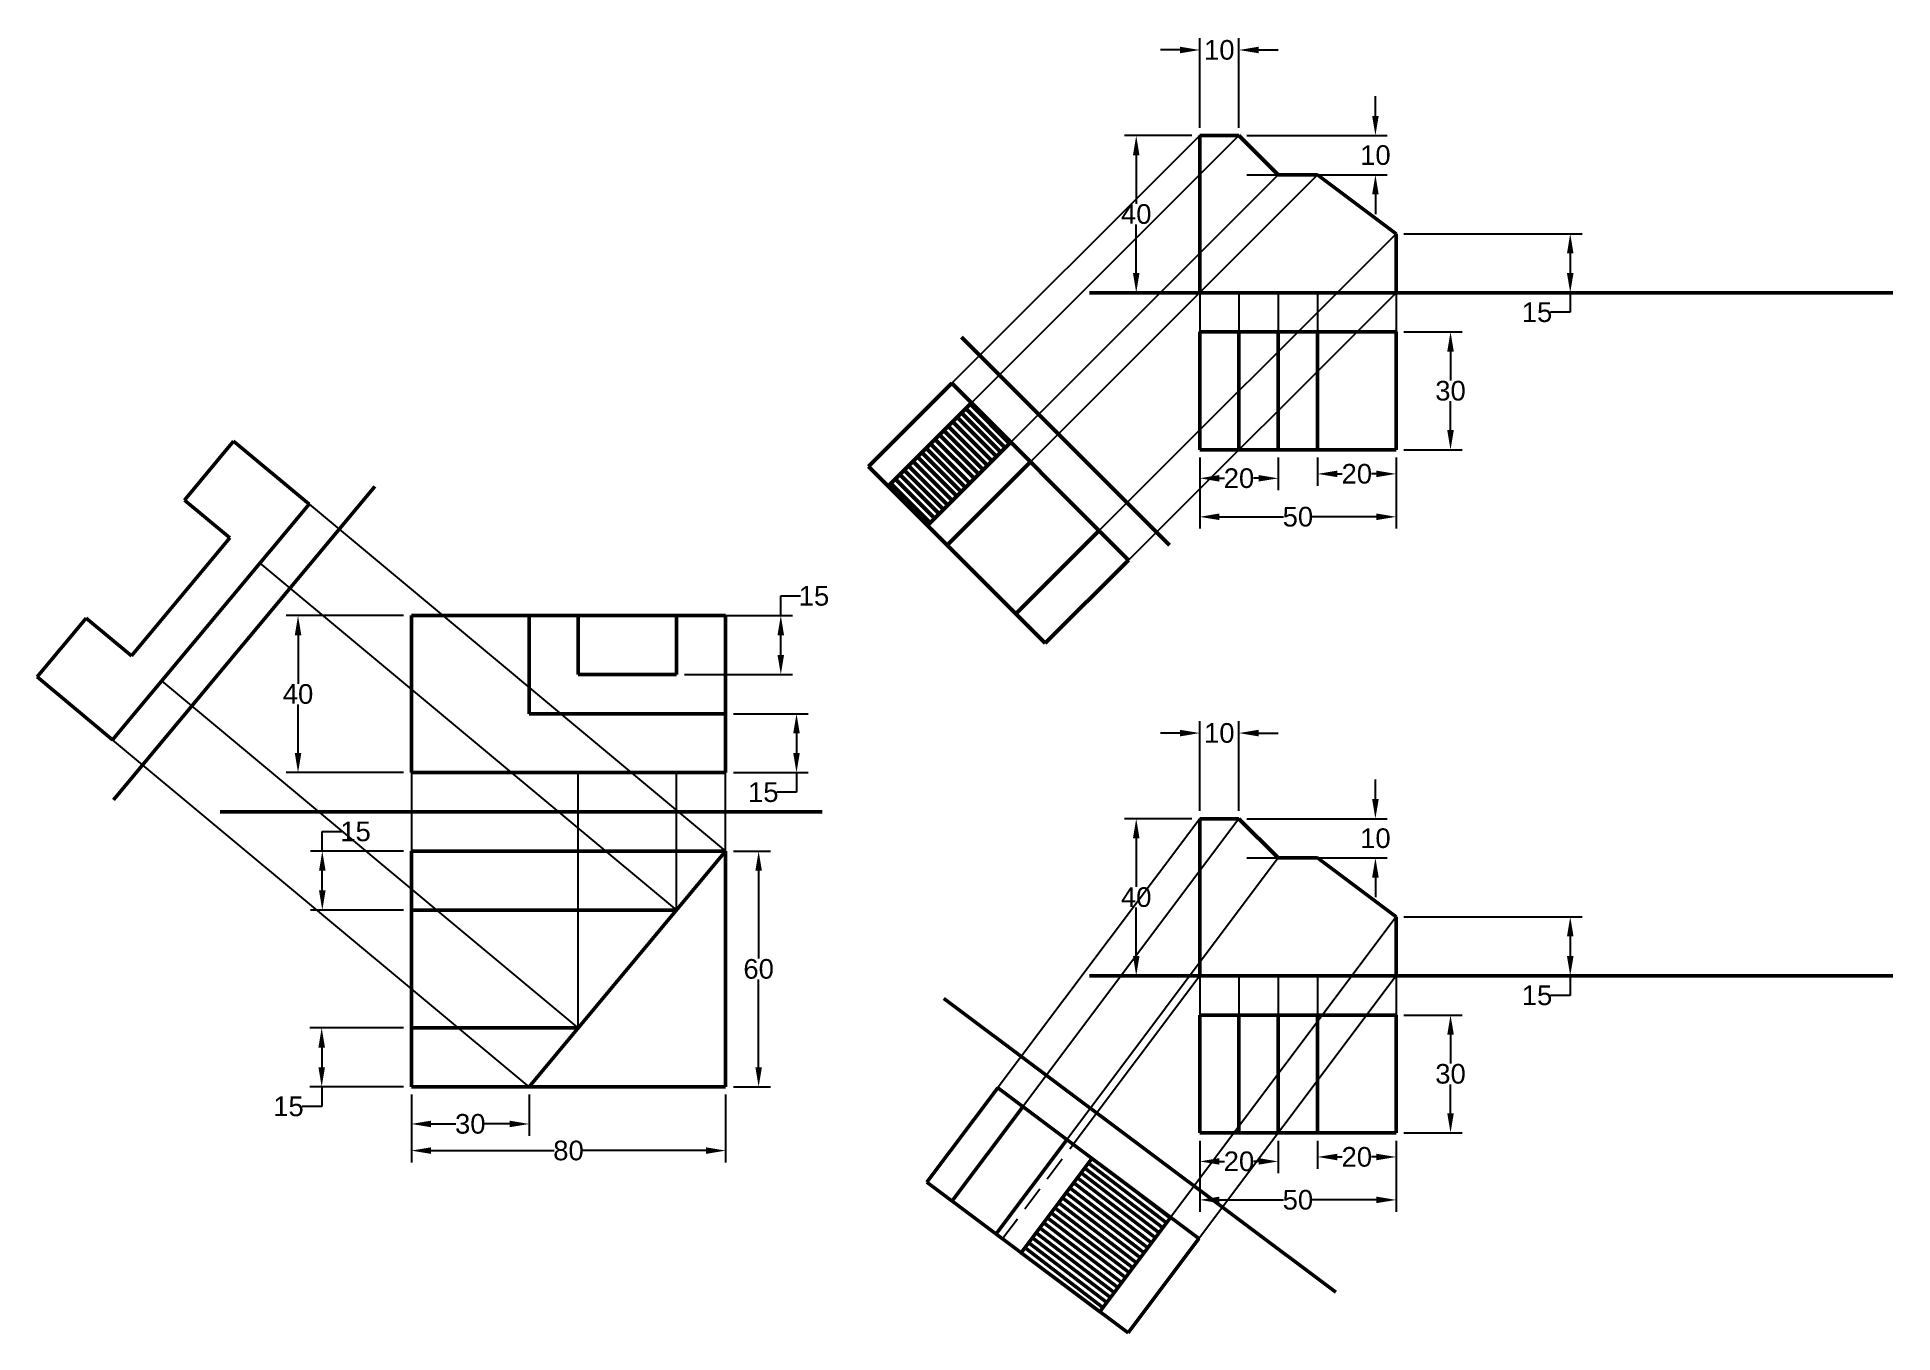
# Model space of a CAD drawing. Header units: millimetres. Extents: x 221 to 693, y 10 to 340.
import ezdxf

# ---------------------------------------------------------------- set-up
doc = ezdxf.new("R2010")
doc.units = ezdxf.units.MM
doc.linetypes.add('HIDDEN', pattern=[9.525, 6.35, -3.175])
for name, color, linetype in [('DIM', 12, 'Continuous'), ('HIDDEN', 101, 'HIDDEN'), ('PROJECTIN', 51, 'Continuous')]:
    doc.layers.add(name, color=color, linetype=linetype)
doc.layers.add('OBJECT', color=250, linetype='Continuous', lineweight=50)
doc.styles.get("Standard").update_dxf_attribs({"font": 'arial.ttf'})
doc.dimstyles.new('kunal', dxfattribs={"dimtxt": 5, "dimasz": 5, "dimexe": 3, "dimexo": 2, "dimgap": 0.09, "dimtad": 0, "dimtih": 1, "dimtoh": 1, "dimdec": 0, "dimzin": 0, "dimdsep": 46, "dimtxsty": 'Standard', "dimcen": 0.09, "dimadec": 0, "dimazin": 0, "dimtfac": 1, "dimtdec": 0, "dimtofl": 0, "dimtmove": 0, "dimatfit": 3, "dimfxl": 1, "dimtolj": 1, "dimtzin": 0, "dimarcsym": 0})

# ---------------------------------------------------------------- blocks, each defined once
blk = doc.blocks.new('*D1')
at = {"layer": 'Defpoints', "color": 0, "transparency": 16777216}
for p in [(315.77, 193.04), (286.93, 153.04), (315.77, 153.04)]:
    blk.add_point(p, dxfattribs=at)
at = {"layer": 'DIM', "color": 0, "lineweight": -2, "transparency": 16777216}
for p, q in [((313.77, 193.04), (283.93, 193.04)), ((286.93, 188.04), (286.93, 175.69)), ((286.93, 158.04), (286.93, 170.4)), ((313.77, 153.04), (283.93, 153.04))]:
    blk.add_line(p, q, dxfattribs=at)
at = {"layer": 'DIM', "color": 0, "transparency": 16777216}
for points in [[(286.1, 188.04), (287.77, 188.04), (286.93, 193.04)], [(286.1, 158.04), (287.77, 158.04), (286.93, 153.04)]]:
    blk.add_solid(points, dxfattribs=at)
at = {"layer": 'DIM', "color": 0, "transparency": 16777216, "insert": (286.93, 173.04), "char_height": 5, "attachment_point": 5}
blk.add_mtext('\\A1;40', dxfattribs=at)
blk = doc.blocks.new('*D2')
at = {"layer": 'Defpoints', "color": 0, "transparency": 16777216}
for p in [(395.77, 168.04), (395.77, 153.04), (413.81, 153.04)]:
    blk.add_point(p, dxfattribs=at)
at = {"layer": 'DIM', "color": 0, "lineweight": -2, "transparency": 16777216}
for p, q in [((397.77, 168.04), (416.81, 168.04)), ((413.81, 163.04), (413.81, 158.04)), ((397.77, 153.04), (416.81, 153.04)), ((413.81, 153.04), (413.81, 148.04)), ((413.81, 148.04), (408.81, 148.04))]:
    blk.add_line(p, q, dxfattribs=at)
at = {"layer": 'DIM', "color": 0, "transparency": 16777216}
for points in [[(412.97, 163.04), (414.64, 163.04), (413.81, 168.04)], [(412.97, 158.04), (414.64, 158.04), (413.81, 153.04)]]:
    blk.add_solid(points, dxfattribs=at)
at = {"layer": 'DIM', "color": 0, "transparency": 16777216, "insert": (405.35, 148.04), "char_height": 5, "attachment_point": 5}
blk.add_mtext('\\A1;15', dxfattribs=at)
blk = doc.blocks.new('*D3')
at = {"layer": 'Defpoints', "color": 0, "transparency": 16777216}
for p in [(293.11, 133.04), (315.77, 133.04), (315.77, 118.04)]:
    blk.add_point(p, dxfattribs=at)
at = {"layer": 'DIM', "color": 0, "lineweight": -2, "transparency": 16777216}
for p, q in [((293.11, 133.04), (293.11, 138.04)), ((293.11, 138.04), (298.11, 138.04)), ((313.77, 133.04), (290.11, 133.04)), ((293.11, 123.04), (293.11, 128.04)), ((313.77, 118.04), (290.11, 118.04))]:
    blk.add_line(p, q, dxfattribs=at)
at = {"layer": 'DIM', "color": 0, "transparency": 16777216}
for points in [[(292.27, 128.04), (293.94, 128.04), (293.11, 133.04)], [(292.27, 123.04), (293.94, 123.04), (293.11, 118.04)]]:
    blk.add_solid(points, dxfattribs=at)
at = {"layer": 'DIM', "color": 0, "transparency": 16777216, "insert": (301.56, 138.04), "char_height": 5, "attachment_point": 5}
blk.add_mtext('\\A1;15', dxfattribs=at)
blk = doc.blocks.new('*D4')
at = {"layer": 'Defpoints', "color": 0, "transparency": 16777216}
for p in [(383.27, 193.04), (409.81, 193.04), (383.27, 178.04)]:
    blk.add_point(p, dxfattribs=at)
at = {"layer": 'DIM', "color": 0, "lineweight": -2, "transparency": 16777216}
for p, q in [((409.81, 193.04), (409.81, 198.04)), ((409.81, 198.04), (414.81, 198.04)), ((385.27, 193.04), (412.81, 193.04)), ((409.81, 183.04), (409.81, 188.04)), ((385.27, 178.04), (412.81, 178.04))]:
    blk.add_line(p, q, dxfattribs=at)
at = {"layer": 'DIM', "color": 0, "transparency": 16777216}
for points in [[(408.97, 188.04), (410.64, 188.04), (409.81, 193.04)], [(408.97, 183.04), (410.64, 183.04), (409.81, 178.04)]]:
    blk.add_solid(points, dxfattribs=at)
at = {"layer": 'DIM', "color": 0, "transparency": 16777216, "insert": (418.26, 198.04), "char_height": 5, "attachment_point": 5}
blk.add_mtext('\\A1;15', dxfattribs=at)
blk = doc.blocks.new('*D5')
at = {"layer": 'Defpoints', "color": 0, "transparency": 16777216}
for p in [(315.77, 88.04), (292.95, 73.04), (315.77, 73.04)]:
    blk.add_point(p, dxfattribs=at)
at = {"layer": 'DIM', "color": 0, "lineweight": -2, "transparency": 16777216}
for p, q in [((313.77, 88.04), (289.95, 88.04)), ((292.95, 83.04), (292.95, 78.04)), ((313.77, 73.04), (289.95, 73.04)), ((292.95, 73.04), (292.95, 68.04)), ((292.95, 68.04), (287.95, 68.04))]:
    blk.add_line(p, q, dxfattribs=at)
at = {"layer": 'DIM', "color": 0, "transparency": 16777216}
for points in [[(292.12, 83.04), (293.78, 83.04), (292.95, 88.04)], [(292.12, 78.04), (293.78, 78.04), (292.95, 73.04)]]:
    blk.add_solid(points, dxfattribs=at)
at = {"layer": 'DIM', "color": 0, "transparency": 16777216, "insert": (284.49, 68.04), "char_height": 5, "attachment_point": 5}
blk.add_mtext('\\A1;15', dxfattribs=at)
blk = doc.blocks.new('*D6')
at = {"layer": 'Defpoints', "color": 0, "transparency": 16777216}
for p in [(315.77, 73.04), (345.77, 73.04), (315.77, 63.58)]:
    blk.add_point(p, dxfattribs=at)
at = {"layer": 'DIM', "color": 0, "lineweight": -2, "transparency": 16777216}
for p, q in [((315.77, 71.04), (315.77, 60.58)), ((345.77, 71.04), (345.77, 60.58)), ((320.77, 63.58), (327.11, 63.58)), ((340.77, 63.58), (334.43, 63.58))]:
    blk.add_line(p, q, dxfattribs=at)
at = {"layer": 'DIM', "color": 0, "transparency": 16777216}
for points in [[(320.77, 64.42), (320.77, 62.75), (315.77, 63.58)], [(340.77, 64.42), (340.77, 62.75), (345.77, 63.58)]]:
    blk.add_solid(points, dxfattribs=at)
at = {"layer": 'DIM', "color": 0, "transparency": 16777216, "insert": (330.77, 63.58), "char_height": 5, "attachment_point": 5}
blk.add_mtext('\\A1;30', dxfattribs=at)
blk = doc.blocks.new('*D7')
at = {"layer": 'Defpoints', "color": 0, "transparency": 16777216}
for p in [(315.77, 73.04), (395.77, 73.04), (395.77, 56.79)]:
    blk.add_point(p, dxfattribs=at)
at = {"layer": 'DIM', "color": 0, "lineweight": -2, "transparency": 16777216}
for p, q in [((315.77, 71.04), (315.77, 53.79)), ((395.77, 71.04), (395.77, 53.79)), ((320.77, 56.79), (352.1, 56.79)), ((390.77, 56.79), (359.43, 56.79))]:
    blk.add_line(p, q, dxfattribs=at)
at = {"layer": 'DIM', "color": 0, "transparency": 16777216}
for points in [[(320.77, 57.63), (320.77, 55.96), (315.77, 56.79)], [(390.77, 57.63), (390.77, 55.96), (395.77, 56.79)]]:
    blk.add_solid(points, dxfattribs=at)
at = {"layer": 'DIM', "color": 0, "transparency": 16777216, "insert": (355.77, 56.79), "char_height": 5, "attachment_point": 5}
blk.add_mtext('\\A1;80', dxfattribs=at)
blk = doc.blocks.new('*D8')
at = {"layer": 'Defpoints', "color": 0, "transparency": 16777216}
for p in [(395.77, 133.04), (395.77, 73.04), (404.17, 73.04)]:
    blk.add_point(p, dxfattribs=at)
at = {"layer": 'DIM', "color": 0, "lineweight": -2, "transparency": 16777216}
for p, q in [((397.77, 133.04), (407.17, 133.04)), ((404.17, 128.04), (404.17, 105.69)), ((404.17, 78.04), (404.17, 100.4)), ((397.77, 73.04), (407.17, 73.04))]:
    blk.add_line(p, q, dxfattribs=at)
at = {"layer": 'DIM', "color": 0, "transparency": 16777216}
for points in [[(403.34, 128.04), (405.01, 128.04), (404.17, 133.04)], [(403.34, 78.04), (405.01, 78.04), (404.17, 73.04)]]:
    blk.add_solid(points, dxfattribs=at)
at = {"layer": 'DIM', "color": 0, "transparency": 16777216, "insert": (404.17, 103.04), "char_height": 5, "attachment_point": 5}
blk.add_mtext('\\A1;60', dxfattribs=at)
blk = doc.blocks.new('*D9')
at = {"layer": 'Defpoints', "color": 0, "transparency": 16777216}
for p in [(516.43, 315.27), (500.28, 275.27), (516.43, 275.27)]:
    blk.add_point(p, dxfattribs=at)
at = {"layer": 'DIM', "color": 0, "lineweight": -2, "transparency": 16777216}
for p, q in [((514.43, 315.27), (497.28, 315.27)), ((500.28, 310.27), (500.28, 297.91)), ((500.28, 280.27), (500.28, 292.63)), ((514.43, 275.27), (497.28, 275.27))]:
    blk.add_line(p, q, dxfattribs=at)
at = {"layer": 'DIM', "color": 0, "transparency": 16777216}
for points in [[(499.45, 310.27), (501.11, 310.27), (500.28, 315.27)], [(499.45, 280.27), (501.11, 280.27), (500.28, 275.27)]]:
    blk.add_solid(points, dxfattribs=at)
at = {"layer": 'DIM', "color": 0, "transparency": 16777216, "insert": (500.28, 295.27), "char_height": 5, "attachment_point": 5}
blk.add_mtext('\\A1;40', dxfattribs=at)
blk = doc.blocks.new('*D10')
at = {"layer": 'Defpoints', "color": 0, "transparency": 16777216}
for p in [(516.43, 235.27), (566.43, 235.27), (566.43, 218.19)]:
    blk.add_point(p, dxfattribs=at)
at = {"layer": 'DIM', "color": 0, "lineweight": -2, "transparency": 16777216}
for p, q in [((516.43, 233.27), (516.43, 215.19)), ((566.43, 233.27), (566.43, 215.19)), ((521.43, 218.19), (537.76, 218.19)), ((561.43, 218.19), (545.09, 218.19))]:
    blk.add_line(p, q, dxfattribs=at)
at = {"layer": 'DIM', "color": 0, "transparency": 16777216}
for points in [[(521.43, 219.03), (521.43, 217.36), (516.43, 218.19)], [(561.43, 219.03), (561.43, 217.36), (566.43, 218.19)]]:
    blk.add_solid(points, dxfattribs=at)
at = {"layer": 'DIM', "color": 0, "transparency": 16777216, "insert": (541.43, 218.19), "char_height": 5, "attachment_point": 5}
blk.add_mtext('\\A1;50', dxfattribs=at)
blk = doc.blocks.new('*D11')
at = {"layer": 'Defpoints', "color": 0, "transparency": 16777216}
for p in [(526.43, 337.07), (516.43, 315.27), (526.43, 315.27)]:
    blk.add_point(p, dxfattribs=at)
at = {"layer": 'DIM', "color": 0, "lineweight": -2, "transparency": 16777216}
for p, q in [((511.43, 337.07), (506.43, 337.07)), ((516.43, 317.27), (516.43, 340.07)), ((526.43, 317.27), (526.43, 340.07)), ((531.43, 337.07), (536.43, 337.07))]:
    blk.add_line(p, q, dxfattribs=at)
at = {"layer": 'DIM', "color": 0, "transparency": 16777216}
for points in [[(511.43, 337.9), (511.43, 336.24), (516.43, 337.07)], [(531.43, 337.9), (531.43, 336.24), (526.43, 337.07)]]:
    blk.add_solid(points, dxfattribs=at)
at = {"layer": 'DIM', "color": 0, "transparency": 16777216, "insert": (521.43, 337.07), "char_height": 5, "attachment_point": 5}
blk.add_mtext('\\A1;10', dxfattribs=at)
blk = doc.blocks.new('*D12')
at = {"layer": 'Defpoints', "color": 0, "transparency": 16777216}
for p in [(566.43, 290.27), (566.43, 275.27), (610.75, 275.27)]:
    blk.add_point(p, dxfattribs=at)
at = {"layer": 'DIM', "color": 0, "lineweight": -2, "transparency": 16777216}
for p, q in [((568.43, 290.27), (613.75, 290.27)), ((610.75, 285.27), (610.75, 280.27)), ((568.43, 275.27), (613.75, 275.27)), ((610.75, 275.27), (610.75, 270.27)), ((610.75, 270.27), (605.75, 270.27))]:
    blk.add_line(p, q, dxfattribs=at)
at = {"layer": 'DIM', "color": 0, "transparency": 16777216}
for points in [[(609.92, 285.27), (611.59, 285.27), (610.75, 290.27)], [(609.92, 280.27), (611.59, 280.27), (610.75, 275.27)]]:
    blk.add_solid(points, dxfattribs=at)
at = {"layer": 'DIM', "color": 0, "transparency": 16777216, "insert": (602.3, 270.27), "char_height": 5, "attachment_point": 5}
blk.add_mtext('\\A1;15', dxfattribs=at)
blk = doc.blocks.new('*D13')
at = {"layer": 'Defpoints', "color": 0, "transparency": 16777216}
for p in [(546.43, 235.27), (566.43, 235.27), (566.43, 229.12)]:
    blk.add_point(p, dxfattribs=at)
at = {"layer": 'DIM', "color": 0, "lineweight": -2, "transparency": 16777216}
for p, q in [((546.43, 233.27), (546.43, 226.12)), ((566.43, 233.27), (566.43, 226.12)), ((551.43, 229.12), (552.72, 229.12)), ((561.43, 229.12), (560.13, 229.12))]:
    blk.add_line(p, q, dxfattribs=at)
at = {"layer": 'DIM', "color": 0, "transparency": 16777216}
for points in [[(551.43, 229.95), (551.43, 228.29), (546.43, 229.12)], [(561.43, 229.95), (561.43, 228.29), (566.43, 229.12)]]:
    blk.add_solid(points, dxfattribs=at)
at = {"layer": 'DIM', "color": 0, "transparency": 16777216, "insert": (556.43, 229.12), "char_height": 5, "attachment_point": 5}
blk.add_mtext('\\A1;20', dxfattribs=at)
blk = doc.blocks.new('*D14')
at = {"layer": 'Defpoints', "color": 0, "transparency": 16777216}
for p in [(516.43, 235.27), (536.43, 235.27), (516.43, 228)]:
    blk.add_point(p, dxfattribs=at)
at = {"layer": 'DIM', "color": 0, "lineweight": -2, "transparency": 16777216}
for p, q in [((516.43, 233.27), (516.43, 225)), ((536.43, 233.27), (536.43, 225)), ((521.43, 228), (522.72, 228)), ((531.43, 228), (530.13, 228))]:
    blk.add_line(p, q, dxfattribs=at)
at = {"layer": 'DIM', "color": 0, "transparency": 16777216}
for points in [[(521.43, 228.83), (521.43, 227.16), (516.43, 228)], [(531.43, 228.83), (531.43, 227.16), (536.43, 228)]]:
    blk.add_solid(points, dxfattribs=at)
at = {"layer": 'DIM', "color": 0, "transparency": 16777216, "insert": (526.43, 228), "char_height": 5, "attachment_point": 5}
blk.add_mtext('\\A1;20', dxfattribs=at)
blk = doc.blocks.new('*D15')
at = {"layer": 'Defpoints', "color": 0, "transparency": 16777216}
for p in [(566.43, 265.27), (566.43, 235.27), (580.28, 235.27)]:
    blk.add_point(p, dxfattribs=at)
at = {"layer": 'DIM', "color": 0, "lineweight": -2, "transparency": 16777216}
for p, q in [((568.43, 265.27), (583.28, 265.27)), ((580.28, 260.27), (580.28, 252.91)), ((580.28, 240.27), (580.28, 247.62)), ((568.43, 235.27), (583.28, 235.27))]:
    blk.add_line(p, q, dxfattribs=at)
at = {"layer": 'DIM', "color": 0, "transparency": 16777216}
for points in [[(579.45, 260.27), (581.12, 260.27), (580.28, 265.27)], [(579.45, 240.27), (581.12, 240.27), (580.28, 235.27)]]:
    blk.add_solid(points, dxfattribs=at)
at = {"layer": 'DIM', "color": 0, "transparency": 16777216, "insert": (580.28, 250.27), "char_height": 5, "attachment_point": 5}
blk.add_mtext('\\A1;30', dxfattribs=at)
blk = doc.blocks.new('*D16')
at = {"layer": 'Defpoints', "color": 0, "transparency": 16777216}
for p in [(526.43, 315.27), (526.43, 305.27), (561.16, 305.27)]:
    blk.add_point(p, dxfattribs=at)
at = {"layer": 'DIM', "color": 0, "lineweight": -2, "transparency": 16777216}
for p, q in [((561.16, 320.27), (561.16, 325.27)), ((528.43, 315.27), (564.16, 315.27)), ((528.43, 305.27), (564.16, 305.27)), ((561.16, 300.27), (561.16, 295.27))]:
    blk.add_line(p, q, dxfattribs=at)
at = {"layer": 'DIM', "color": 0, "transparency": 16777216}
for points in [[(560.33, 320.27), (562, 320.27), (561.16, 315.27)], [(560.33, 300.27), (562, 300.27), (561.16, 305.27)]]:
    blk.add_solid(points, dxfattribs=at)
at = {"layer": 'DIM', "color": 0, "transparency": 16777216, "insert": (561.16, 310.27), "char_height": 5, "attachment_point": 5}
blk.add_mtext('\\A1;10', dxfattribs=at)
blk = doc.blocks.new('*D21')
at = {"layer": 'Defpoints', "color": 0, "transparency": 16777216}
for p in [(516.43, 141.32), (500.28, 101.32), (516.43, 101.32)]:
    blk.add_point(p, dxfattribs=at)
at = {"layer": 'DIM', "color": 0, "lineweight": -2, "transparency": 16777216}
for p, q in [((514.43, 141.32), (497.28, 141.32)), ((500.28, 136.32), (500.28, 123.96)), ((500.28, 106.32), (500.28, 118.67)), ((514.43, 101.32), (497.28, 101.32))]:
    blk.add_line(p, q, dxfattribs=at)
at = {"layer": 'DIM', "color": 0, "transparency": 16777216}
for points in [[(499.45, 136.32), (501.11, 136.32), (500.28, 141.32)], [(499.45, 106.32), (501.11, 106.32), (500.28, 101.32)]]:
    blk.add_solid(points, dxfattribs=at)
at = {"layer": 'DIM', "color": 0, "transparency": 16777216, "insert": (500.28, 121.32), "char_height": 5, "attachment_point": 5}
blk.add_mtext('\\A1;40', dxfattribs=at)
blk = doc.blocks.new('*D22')
at = {"layer": 'Defpoints', "color": 0, "transparency": 16777216}
for p in [(516.43, 61.32), (566.43, 61.32), (566.43, 44.24)]:
    blk.add_point(p, dxfattribs=at)
at = {"layer": 'DIM', "color": 0, "lineweight": -2, "transparency": 16777216}
for p, q in [((516.43, 59.32), (516.43, 41.24)), ((566.43, 59.32), (566.43, 41.24)), ((521.43, 44.24), (537.76, 44.24)), ((561.43, 44.24), (545.09, 44.24))]:
    blk.add_line(p, q, dxfattribs=at)
at = {"layer": 'DIM', "color": 0, "transparency": 16777216}
for points in [[(521.43, 45.07), (521.43, 43.41), (516.43, 44.24)], [(561.43, 45.07), (561.43, 43.41), (566.43, 44.24)]]:
    blk.add_solid(points, dxfattribs=at)
at = {"layer": 'DIM', "color": 0, "transparency": 16777216, "insert": (541.43, 44.24), "char_height": 5, "attachment_point": 5}
blk.add_mtext('\\A1;50', dxfattribs=at)
blk = doc.blocks.new('*D23')
at = {"layer": 'Defpoints', "color": 0, "transparency": 16777216}
for p in [(526.43, 163.12), (516.43, 141.32), (526.43, 141.32)]:
    blk.add_point(p, dxfattribs=at)
at = {"layer": 'DIM', "color": 0, "lineweight": -2, "transparency": 16777216}
for p, q in [((516.43, 143.32), (516.43, 166.12)), ((526.43, 143.32), (526.43, 166.12)), ((511.43, 163.12), (506.43, 163.12)), ((531.43, 163.12), (536.43, 163.12))]:
    blk.add_line(p, q, dxfattribs=at)
at = {"layer": 'DIM', "color": 0, "transparency": 16777216}
for points in [[(511.43, 163.95), (511.43, 162.28), (516.43, 163.12)], [(531.43, 163.95), (531.43, 162.28), (526.43, 163.12)]]:
    blk.add_solid(points, dxfattribs=at)
at = {"layer": 'DIM', "color": 0, "transparency": 16777216, "insert": (521.43, 163.12), "char_height": 5, "attachment_point": 5}
blk.add_mtext('\\A1;10', dxfattribs=at)
blk = doc.blocks.new('*D24')
at = {"layer": 'Defpoints', "color": 0, "transparency": 16777216}
for p in [(566.43, 116.32), (566.43, 101.32), (610.75, 101.32)]:
    blk.add_point(p, dxfattribs=at)
at = {"layer": 'DIM', "color": 0, "lineweight": -2, "transparency": 16777216}
for p, q in [((568.43, 116.32), (613.75, 116.32)), ((610.75, 111.32), (610.75, 106.32)), ((568.43, 101.32), (613.75, 101.32)), ((610.75, 101.32), (610.75, 96.32)), ((610.75, 96.32), (605.75, 96.32))]:
    blk.add_line(p, q, dxfattribs=at)
at = {"layer": 'DIM', "color": 0, "transparency": 16777216}
for points in [[(609.92, 111.32), (611.59, 111.32), (610.75, 116.32)], [(609.92, 106.32), (611.59, 106.32), (610.75, 101.32)]]:
    blk.add_solid(points, dxfattribs=at)
at = {"layer": 'DIM', "color": 0, "transparency": 16777216, "insert": (602.3, 96.32), "char_height": 5, "attachment_point": 5}
blk.add_mtext('\\A1;15', dxfattribs=at)
blk = doc.blocks.new('*D17')
at = {"layer": 'Defpoints', "color": 0, "transparency": 16777216}
for p in [(546.43, 61.32), (566.43, 61.32), (566.43, 55.17)]:
    blk.add_point(p, dxfattribs=at)
at = {"layer": 'DIM', "color": 0, "lineweight": -2, "transparency": 16777216}
for p, q in [((546.43, 59.32), (546.43, 52.17)), ((566.43, 59.32), (566.43, 52.17)), ((551.43, 55.17), (552.72, 55.17)), ((561.43, 55.17), (560.13, 55.17))]:
    blk.add_line(p, q, dxfattribs=at)
at = {"layer": 'DIM', "color": 0, "transparency": 16777216}
for points in [[(551.43, 56), (551.43, 54.33), (546.43, 55.17)], [(561.43, 56), (561.43, 54.33), (566.43, 55.17)]]:
    blk.add_solid(points, dxfattribs=at)
at = {"layer": 'DIM', "color": 0, "transparency": 16777216, "insert": (556.43, 55.17), "char_height": 5, "attachment_point": 5}
blk.add_mtext('\\A1;20', dxfattribs=at)
blk = doc.blocks.new('*D18')
at = {"layer": 'Defpoints', "color": 0, "transparency": 16777216}
for p in [(516.43, 61.32), (536.43, 61.32), (516.43, 54.04)]:
    blk.add_point(p, dxfattribs=at)
at = {"layer": 'DIM', "color": 0, "lineweight": -2, "transparency": 16777216}
for p, q in [((516.43, 59.32), (516.43, 51.04)), ((536.43, 59.32), (536.43, 51.04)), ((521.43, 54.04), (522.72, 54.04)), ((531.43, 54.04), (530.13, 54.04))]:
    blk.add_line(p, q, dxfattribs=at)
at = {"layer": 'DIM', "color": 0, "transparency": 16777216}
for points in [[(521.43, 54.88), (521.43, 53.21), (516.43, 54.04)], [(531.43, 54.88), (531.43, 53.21), (536.43, 54.04)]]:
    blk.add_solid(points, dxfattribs=at)
at = {"layer": 'DIM', "color": 0, "transparency": 16777216, "insert": (526.43, 54.04), "char_height": 5, "attachment_point": 5}
blk.add_mtext('\\A1;20', dxfattribs=at)
blk = doc.blocks.new('*D19')
at = {"layer": 'Defpoints', "color": 0, "transparency": 16777216}
for p in [(566.43, 91.32), (566.43, 61.32), (580.28, 61.32)]:
    blk.add_point(p, dxfattribs=at)
at = {"layer": 'DIM', "color": 0, "lineweight": -2, "transparency": 16777216}
for p, q in [((568.43, 91.32), (583.28, 91.32)), ((580.28, 86.32), (580.28, 78.96)), ((580.28, 66.32), (580.28, 73.67)), ((568.43, 61.32), (583.28, 61.32))]:
    blk.add_line(p, q, dxfattribs=at)
at = {"layer": 'DIM', "color": 0, "transparency": 16777216}
for points in [[(579.45, 86.32), (581.12, 86.32), (580.28, 91.32)], [(579.45, 66.32), (581.12, 66.32), (580.28, 61.32)]]:
    blk.add_solid(points, dxfattribs=at)
at = {"layer": 'DIM', "color": 0, "transparency": 16777216, "insert": (580.28, 76.32), "char_height": 5, "attachment_point": 5}
blk.add_mtext('\\A1;30', dxfattribs=at)
blk = doc.blocks.new('*D20')
at = {"layer": 'Defpoints', "color": 0, "transparency": 16777216}
for p in [(526.43, 141.32), (526.43, 131.32), (561.16, 131.32)]:
    blk.add_point(p, dxfattribs=at)
at = {"layer": 'DIM', "color": 0, "lineweight": -2, "transparency": 16777216}
for p, q in [((561.16, 146.32), (561.16, 151.32)), ((528.43, 141.32), (564.16, 141.32)), ((528.43, 131.32), (564.16, 131.32)), ((561.16, 126.32), (561.16, 121.32))]:
    blk.add_line(p, q, dxfattribs=at)
at = {"layer": 'DIM', "color": 0, "transparency": 16777216}
for points in [[(560.33, 146.32), (562, 146.32), (561.16, 141.32)], [(560.33, 126.32), (562, 126.32), (561.16, 131.32)]]:
    blk.add_solid(points, dxfattribs=at)
at = {"layer": 'DIM', "color": 0, "transparency": 16777216, "insert": (561.16, 136.32), "char_height": 5, "attachment_point": 5}
blk.add_mtext('\\A1;10', dxfattribs=at)

msp = doc.modelspace()

# ---------------------------------------------------------------- hatches: boundary and pattern name
at = {"layer": 'OBJECT'}
h = msp.add_hatch(dxfattribs=at)
h.set_pattern_fill('ANSI31', color=256, scale=0.5, angle=90)
h.paths.add_polyline_path([(468.35, 237.19), (458.35, 247.19), (437.14, 225.98), (447.14, 215.98)])
h = msp.add_hatch(dxfattribs=at)
h.set_pattern_fill('ANSI31', color=256, scale=0.5, angle=97.5)
h.paths.add_polyline_path([(509.02, 39.77), (489.02, 54.77), (471.02, 30.77), (491.02, 15.77)])

# ---------------------------------------------------------------- linework, layer by layer
at = {"layer": 'HIDDEN'}
msp.add_line((466.22, 34.37), (484.22, 58.37), dxfattribs=at)
at = {"layer": 'OBJECT'}
for p, q in [((516.43, 275.27), (516.43, 315.27)), ((516.43, 315.27), (526.43, 315.27)), ((536.43, 305.27), (526.43, 315.27)), ((536.43, 305.27), (546.43, 305.27)), ((546.43, 305.27), (566.43, 290.27)), ((566.43, 275.27), (566.43, 290.27)), ((488.35, 275.27), (692.88, 275.27)), ((516.43, 275.27), (566.43, 275.27)), ((516.43, 265.27), (566.43, 265.27)), ((516.43, 235.27), (516.43, 265.27)), ((526.43, 265.27), (526.43, 235.27)), ((536.43, 265.27), (536.43, 235.27)), ((546.43, 265.27), (546.43, 235.27)), ((566.43, 265.27), (566.43, 235.27)), ((508.72, 210.97), (455.78, 263.91)), ((453.35, 252.19), (432.14, 230.98)), ((453.35, 252.19), (498.35, 207.19)), ((437.14, 225.98), (458.35, 247.19)), ((258.01, 222.42), (270.51, 237.42)), ((289.72, 221.42), (270.51, 237.42)), ((447.14, 215.98), (468.35, 237.19)), ((473.35, 232.19), (452.14, 210.98)), ((566.43, 235.27), (516.43, 235.27)), ((432.14, 230.98), (477.14, 185.98)), ((306.46, 225.88), (239.96, 146.09)), ((258.01, 222.42), (258.01, 222.42)), ((269.54, 212.82), (258.01, 222.42)), ((289.72, 221.42), (239.72, 161.42)), ((269.54, 212.82), (244.54, 182.82)), ((490.85, 214.69), (469.64, 193.48)), ((498.35, 207.19), (477.14, 185.98)), ((220.51, 177.42), (233.01, 192.42)), ((244.54, 182.82), (233.01, 192.42)), ((315.77, 153.04), (315.77, 193.04)), ((315.77, 193.04), (345.77, 193.04)), ((345.77, 193.04), (345.77, 168.04)), ((358.27, 193.04), (345.77, 193.04)), ((358.27, 193.04), (358.27, 178.04)), ((383.27, 193.04), (358.27, 193.04)), ((395.77, 193.04), (383.27, 193.04)), ((383.27, 178.04), (383.27, 193.04)), ((395.77, 168.04), (395.77, 193.04)), ((239.72, 161.42), (220.51, 177.42)), ((358.27, 178.04), (383.27, 178.04)), ((345.77, 168.04), (395.77, 168.04)), ((395.77, 168.04), (395.77, 153.04)), ((315.77, 153.04), (395.77, 153.04)), ((267.15, 143.04), (420.3, 143.04)), ((516.43, 101.32), (516.43, 141.32)), ((516.43, 141.32), (526.43, 141.32)), ((536.43, 131.32), (526.43, 141.32)), ((315.77, 73.04), (315.77, 133.04)), ((315.77, 133.04), (395.77, 133.04)), ((345.77, 73.04), (395.77, 133.04)), ((395.77, 133.04), (395.77, 73.04)), ((536.43, 131.32), (546.43, 131.32)), ((546.43, 131.32), (566.43, 116.32)), ((315.77, 118.04), (383.27, 118.04)), ((566.43, 101.32), (566.43, 116.32)), ((488.35, 101.32), (692.88, 101.32)), ((516.43, 101.32), (566.43, 101.32)), ((451.3, 95.56), (551.08, 20.73)), ((516.43, 91.32), (566.43, 91.32)), ((516.43, 61.32), (516.43, 91.32)), ((526.43, 91.32), (526.43, 61.32)), ((536.43, 91.32), (536.43, 61.32)), ((546.43, 91.32), (546.43, 61.32)), ((566.43, 91.32), (566.43, 61.32)), ((315.77, 88.04), (358.27, 88.04)), ((395.77, 73.04), (315.77, 73.04)), ((465.02, 72.77), (447.02, 48.77)), ((516.22, 34.37), (465.02, 72.77)), ((471.42, 67.97), (453.42, 43.97)), ((482.62, 59.57), (464.62, 35.57)), ((566.43, 61.32), (516.43, 61.32)), ((489.02, 54.77), (471.02, 30.77)), ((489.02, 54.77), (509.02, 39.77)), ((498.22, 10.37), (447.02, 48.77)), ((509.02, 39.77), (491.02, 15.77)), ((516.22, 34.37), (498.22, 10.37)), ((471.02, 30.77), (491.02, 15.77))]:
    msp.add_line(p, q, dxfattribs=at)
at = {"layer": 'PROJECTIN'}
for p, q in [((516.43, 315.27), (448.35, 247.19)), ((526.43, 315.27), (458.35, 247.19)), ((468.35, 237.19), (536.43, 305.27)), ((546.43, 305.27), (473.35, 232.19)), ((566.43, 290.27), (490.85, 214.69)), ((566.43, 275.27), (498.35, 207.19)), ((516.43, 275.27), (516.43, 265.27)), ((526.43, 275.27), (526.43, 265.27)), ((536.43, 275.27), (536.43, 265.27)), ((546.43, 275.27), (546.43, 265.27)), ((566.43, 275.27), (566.43, 265.27)), ((289.72, 221.42), (395.77, 133.04)), ((277.22, 206.42), (383.27, 118.04)), ((358.27, 88.04), (252.22, 176.42)), ((345.77, 73.04), (239.72, 161.42)), ((315.77, 153.04), (315.77, 133.04)), ((358.27, 88.04), (358.27, 153.04)), ((383.27, 118.04), (383.27, 153.04)), ((395.77, 133.04), (395.77, 153.04)), ((516.43, 141.32), (459.02, 64.77)), ((526.43, 141.32), (469.02, 64.77)), ((536.43, 131.32), (479.02, 54.77)), ((566.43, 116.32), (509.02, 39.77)), ((516.43, 101.32), (484.22, 58.37)), ((566.43, 101.32), (509.02, 24.77)), ((516.43, 101.32), (516.43, 91.32)), ((526.43, 101.32), (526.43, 91.32)), ((536.43, 101.32), (536.43, 91.32)), ((546.43, 101.32), (546.43, 91.32)), ((566.43, 101.32), (566.43, 91.32))]:
    msp.add_line(p, q, dxfattribs=at)

# ---------------------------------------------------------------- dimensions: what is measured, and where the dimension line sits
at = {"layer": 'DIM'}
for base, p1, p2, picture, middle in [((526.43, 337.07), (516.43, 315.27), (526.43, 315.27), '*D11', (521.43, 337.07)), ((566.43, 218.19), (516.43, 235.27), (566.43, 235.27), '*D10', (541.43, 218.19)), ((516.43, 228), (536.43, 235.27), (516.43, 235.27), '*D14', (526.43, 228)), ((566.43, 229.12), (546.43, 235.27), (566.43, 235.27), '*D13', (556.43, 229.12)), ((526.43, 163.12), (516.43, 141.32), (526.43, 141.32), '*D23', (521.43, 163.12)), ((315.77, 63.58), (345.77, 73.04), (315.77, 73.04), '*D6', (330.77, 63.58)), ((395.77, 56.79), (315.77, 73.04), (395.77, 73.04), '*D7', (355.77, 56.79)), ((566.43, 44.24), (516.43, 61.32), (566.43, 61.32), '*D22', (541.43, 44.24)), ((516.43, 54.04), (536.43, 61.32), (516.43, 61.32), '*D18', (526.43, 54.04)), ((566.43, 55.17), (546.43, 61.32), (566.43, 61.32), '*D17', (556.43, 55.17))]:
    dim = msp.add_linear_dim(base=base, p1=p1, p2=p2, dimstyle='kunal', dxfattribs=at)
    dim.commit()
    dim.dimension.update_dxf_attribs({"geometry": picture, "text_midpoint": middle})
for base, p1, p2, picture, middle in [((561.16, 305.27), (526.43, 315.27), (526.43, 305.27), '*D16', (561.16, 310.27)), ((500.28, 275.27), (516.43, 315.27), (516.43, 275.27), '*D9', (500.28, 295.27)), ((610.75, 275.27), (566.43, 290.27), (566.43, 275.27), '*D12', (602.3, 270.27)), ((580.28, 235.27), (566.43, 265.27), (566.43, 235.27), '*D15', (580.28, 250.27)), ((409.81, 193.04), (383.27, 178.04), (383.27, 193.04), '*D4', (418.26, 198.04)), ((286.93, 153.04), (315.77, 193.04), (315.77, 153.04), '*D1', (286.93, 173.04)), ((413.81, 153.04), (395.77, 168.04), (395.77, 153.04), '*D2', (405.35, 148.04)), ((561.16, 131.32), (526.43, 141.32), (526.43, 131.32), '*D20', (561.16, 136.32)), ((293.11, 133.04), (315.77, 118.04), (315.77, 133.04), '*D3', (301.56, 138.04)), ((500.28, 101.32), (516.43, 141.32), (516.43, 101.32), '*D21', (500.28, 121.32)), ((404.17, 73.04), (395.77, 133.04), (395.77, 73.04), '*D8', (404.17, 103.04)), ((610.75, 101.32), (566.43, 116.32), (566.43, 101.32), '*D24', (602.3, 96.32)), ((580.28, 61.32), (566.43, 91.32), (566.43, 61.32), '*D19', (580.28, 76.32)), ((292.95, 73.04), (315.77, 88.04), (315.77, 73.04), '*D5', (284.49, 68.04))]:
    dim = msp.add_linear_dim(base=base, p1=p1, p2=p2, angle=90, dimstyle='kunal', dxfattribs=at)
    dim.commit()
    dim.dimension.update_dxf_attribs({"geometry": picture, "text_midpoint": middle})

doc.saveas('drawing.dxf')
